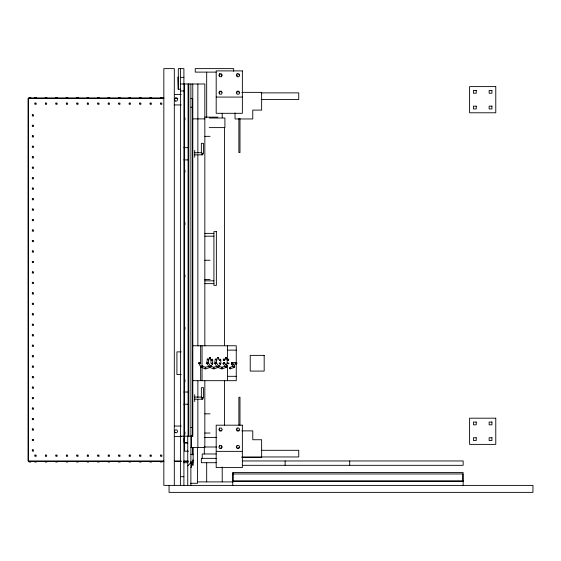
<?xml version="1.0" encoding="UTF-8"?>
<svg xmlns="http://www.w3.org/2000/svg" width="561" height="561" viewBox="0 0 561 561"><rect width="100%" height="100%" fill="white"/><g stroke="black" fill="none" stroke-linecap="round" stroke-linejoin="round"><path stroke-width="0.84" d="M215.333 363.556L214.835 363.114L215.115 359.685L216.35 359.243L216.848 359.685L216.202 363.556M207.226 363.486L206.714 363.037L207.395 359.187L208.769 359.636L208.447 363.037L207.935 362.588M226.314 365.947L225.774 367.371L226.069 366.663M230.291 367.399L229.751 368.822L230.045 368.114L230.291 368.822L234.274 367.399L234.028 366.684M224.561 360.45L224.821 359.734L224.316 359.026L223.559 359.026L223.299 359.734L223.804 360.45M226.525 359.054L226.532 357.63L225.522 357.623L225.263 358.339L225.774 357.63M215.228 359.685L215.487 358.97L216.244 358.97L216.742 359.685L216.483 360.4M218.46 359.054L218.481 357.638L217.465 357.623L217.205 358.339L217.717 357.638M221.574 368.815L222.093 367.406L221.56 368.815L217.598 367.315L217.857 366.606M207.149 359.636L207.416 358.914L208.173 358.914L208.664 359.636L208.397 360.351M210.396 359.061L210.424 357.645M209.442 367.259L209.996 365.849L213.937 367.406L213.376 368.808L209.428 367.259L209.73 366.55M213.376 368.808L213.629 368.107M201.252 367.196L201.841 365.8L205.754 367.406L205.165 368.801L201.252 367.196L201.56 366.494M205.179 368.801L205.473 368.107L205.698 368.829L209.737 367.56L209.526 366.838L209.737 367.56M226.027 364.923L227.401 362.862M218.86 366.55L220.732 363.823L220.319 363.374M210.691 366.613L212.598 363.9L212.177 363.451M218.215 359.047L218.727 358.339L218.229 357.623M209.66 357.645L209.141 358.346L209.414 357.623L210.172 357.623L210.663 358.346L210.151 359.04L209.386 359.04M199.975 363.416L200.319 362.967L199.8 362.511M206.714 363.037L208.334 362.616L210.466 366.13L209.33 366.971L206.827 363.458L207.956 362.616M216.49 360.127L216.848 359.685M214.835 363.114L216.448 362.687L218.629 366.179L217.128 367.034L214.954 363.542L216.09 362.687M224.554 360.176L224.926 359.734L224.435 359.299L223.566 359.299L223.194 359.734L223.685 360.176M201.932 366.494L200.782 366.915L198.699 363.381L199.828 362.546M199.849 362.967L200.214 362.546L198.938 362.511L198.594 362.967L199.113 363.416M200.782 366.915L202.304 366.081M208.958 366.971L210.466 366.13M223.082 363.619L223.327 362.75L224.561 362.757L226.791 366.228L225.648 367.09L223.082 363.619L224.218 362.757L224.688 363.184M225.305 367.09L226.791 366.228M187.739 465.847L190.88 462.706M212.261 359.503L212.675 359.924L212.219 360.344L210.929 359.924L211.006 363.451L212.598 363.9M212.675 359.924L212.752 363.451L212.296 363.865L211.581 363.451M220.354 359.447L220.754 359.867L220.284 360.295L219.007 359.867M219.603 362.953L219.134 363.374L219.54 363.801L220.732 363.823M220.41 363.801L220.88 363.374L220.754 359.867M228.523 363.731L229 363.297L228.615 362.869M236.027 362.392L235.508 363.226L236.027 364.054M218.236 366.606L217.128 367.034M232.948 366.263L229.758 367.399L230.262 368.822M225.866 366.74L226.097 367.455L222.065 368.822L221.602 367.399L224.779 366.298M216.616 366.333L213.397 367.392L213.867 368.829L217.92 367.511L217.696 366.789M208.454 366.375L205.221 367.385L205.698 368.829M216.097 72.117L195.242 72.117L195.242 68.624L233.642 68.624L233.642 71.247M180.411 77.355L183.903 77.355M180.411 83.982L204.842 83.982L204.842 345.906M180.586 89.22L178.139 89.22L178.139 77.004L178.489 89.22M180.411 90.966L183.903 90.966M241.903 92.362L261.636 92.362L261.636 110.096L252.766 110.096L252.766 118.96L235.038 118.96L235.038 112.957M261.216 92.881L298.74 92.881L298.74 99.528L261.216 99.528M174.303 94.458L181.28 94.458M216.188 97.074L242.366 97.074M29.095 97.425L30.841 97.425M34.684 97.425L36.43 97.425M45.153 97.425L46.9 97.425M55.623 97.425L57.369 97.425M66.1 97.425L67.839 97.425M76.569 97.425L78.316 97.425M87.039 97.425L88.785 97.425M97.509 97.425L99.255 97.425M107.985 97.425L109.725 97.425M118.455 97.425L120.201 97.425M128.925 97.425L130.671 97.425M139.394 97.425L141.141 97.425M149.871 97.425L151.61 97.425M160.341 97.425L162.087 97.425M163.833 97.916L28.576 97.916L28.576 461.514L163.833 461.514M175.172 97.916L176.918 97.916M163.833 98.47L28.05 98.47L28.05 460.96L163.833 460.96M174.303 98.47L177.795 98.47M190.88 98.47L192.626 98.47L192.626 436.178M174.303 104.928L181.28 104.928M190.88 107.2L192.626 107.2M204.842 117.144L217.934 117.144M209.204 118.02L224.912 118.02L224.912 127.613L209.204 127.613M192.626 118.89L204.842 118.89M204.842 136.344L210.08 136.344M183.903 147.683L187.97 147.683M194.723 152.746L201.546 152.746M201.658 153.798L203.447 153.798L203.447 143.321L201.35 143.321L201.35 152.922M201.876 154.703L202.921 154.703M194.723 154.843L202.402 154.843L202.402 153.055M183.903 159.906L187.97 159.906M204.842 233.376L213.916 233.376M204.842 236.174L213.916 236.174M204.842 260.255L210.08 260.255M204.842 279.455L210.08 279.455M204.842 280.851L213.916 280.851M204.842 283.642L213.916 283.642M192.626 345.772L236.258 345.772L236.258 362.35M227.535 350.134L236.258 350.134M181.28 351.88L176.918 351.88L176.918 374.566L181.28 374.566M225.515 359.047L226.279 359.047L226.784 358.339L226.279 357.623M219.632 359.166L220.396 359.166L220.641 359.867L220.129 360.576L219.365 360.576M227.71 359.11L228.467 359.11L228.72 359.818L228.215 360.527L227.45 360.527L227.198 359.818M211.553 359.222L212.317 359.222L212.563 359.924L212.051 360.625L211.287 360.625L211.041 359.924M232.696 362.658L231.307 363.226L231.448 363.794L233.383 367.259L234.147 367.259L234.771 366.684L233.467 364.04M219.589 362.925L220.424 363.823M198.699 363.381L199.085 363.381M206.827 363.458L207.198 363.458M214.954 363.542L215.312 363.542M231.448 363.794L232.205 363.794M233.867 366.116L234.631 366.116M218.397 367.238L216.946 366.347M226.574 367.182L225.515 366.74M217.598 367.315L218.159 365.898L222.114 367.406M221.581 367.399L222.093 368.822M227.535 376.312L236.258 376.312M192.626 380.681L236.258 380.681L236.258 364.096M183.903 392.02L187.97 392.02M194.723 397.083L201.546 397.083M201.658 398.128L203.447 398.128L203.447 387.658L201.35 387.658L201.35 397.258M201.876 399.039L202.921 399.039M194.723 399.18L202.402 399.18L202.402 397.391M183.903 404.236L187.97 404.236M204.842 413.836L210.08 413.836M174.303 426.051L181.28 426.051M190.88 427.447L192.626 427.447M241.791 430.869L252.766 430.869L252.766 439.74L261.636 439.74L261.636 457.467L241.903 457.467M204.842 433.036L210.08 433.036M180.411 436.178L192.767 436.178L192.767 83.982M174.303 436.528L181.28 436.528M204.33 437.398L216.476 437.398M184.597 438.267L184.078 438.267L184.078 442.461L187.739 442.461M187.739 443.155L184.597 443.155L184.597 451.184L187.739 451.184M216.476 446.998L204.33 446.998L204.323 453.975M190.88 447.517L204.842 447.517L204.842 380.947M261.216 450.301L298.74 450.301L298.74 456.956L242.015 456.956M216.188 451.36L242.366 451.36M216.188 453.975L202.226 453.975L202.226 458.344M190.88 454.326L193.152 454.326M216.139 458.344L201.35 458.344L201.35 462.706L216.139 462.706M192.626 460.083L193.152 460.083M174.303 460.96L181.28 460.96M183.903 460.96L188.265 460.96M192.626 460.96L193.152 460.96M242.366 460.96L463.141 460.96L463.141 465.321L242.366 465.321M174.303 461.514L181.28 461.514M183.903 461.514L188.265 461.514M29.095 462.005L30.841 462.005M34.684 462.005L36.43 462.005M45.153 462.005L46.9 462.005M55.623 462.005L57.369 462.005M66.1 462.005L67.839 462.005M76.569 462.005L78.316 462.005M87.039 462.005L88.785 462.005M97.509 462.005L99.255 462.005M107.985 462.005L109.725 462.005M118.455 462.005L120.201 462.005M128.925 462.005L130.671 462.005M139.394 462.005L141.141 462.005M149.871 462.005L151.61 462.005M160.341 462.005L162.087 462.005M190.361 462.005L192.1 462.005M190.88 462.355L193.152 462.355M183.728 462.706L188.089 462.706M190.88 463.049L191.406 463.049L191.406 467.243L190.88 467.243M233.117 473.961L462.79 473.961L462.79 480.938M180.411 476.668L183.903 476.668M232.766 480.938L463.141 480.938M232.766 481.289L463.141 481.289M197.816 481.899L232.983 481.899M190.53 483.294L197.514 483.294L197.514 447.398M188.265 451.36L187.388 450.49M227.808 363.297L228.537 363.738M232.303 362.392L232.675 362.715M216.062 362.672L216.567 363.114M212.339 363.03L212.752 363.451M228.453 363.297L228.867 363.738L227.261 363.297L227.093 359.818L228.355 360.246L228.832 359.818L228.439 359.384M213.678 368.107L213.895 368.829M463.141 485.391L463.141 472.565L232.766 472.565L232.766 485.391M349.699 460.96L349.699 465.321M285.128 460.96L285.128 465.321M239.982 118.539L239.982 152.571L238.874 152.571L238.874 118.539M239.982 425.182L239.982 397.258L238.874 397.258L238.874 425.182M233.117 472.565L233.117 480.938M227.535 345.772L227.535 359.734M227.535 364.973L227.535 380.681M224.568 127.613L224.568 345.485M224.568 380.477L224.568 425.105M222.212 113.28L222.212 117.656M222.212 467.004L222.212 481.892M206.679 72.131L206.679 117.656M206.679 462.629L206.679 481.892M202.051 345.772L202.051 365.842M202.051 367.588L202.051 380.681M200.656 345.772L200.656 364.096M200.656 365.842L200.656 380.681M197.865 83.982L197.865 153.188M197.865 154.941L197.865 345.906M197.865 380.947L197.865 397.588M197.865 399.341L197.865 447.517M194.723 150.306L194.723 157.283M194.723 394.642L194.723 401.62M193.152 447.825L193.152 465.321L192.626 465.321L192.626 461.829M192.626 447.825L192.626 454.852M191.406 435.259L191.406 447.517M190.88 83.982L190.88 485.391M188.791 83.982L188.791 436.178M188.089 83.982L188.089 436.178M187.739 436.178L187.739 485.391M184.948 117.845L184.948 119.935M184.948 170.2L184.948 172.297M184.948 222.556L184.948 224.652M184.948 274.918L184.948 277.008M184.948 327.273L184.948 329.37M184.948 379.629L184.948 381.725M184.948 431.984L184.948 434.081M184.597 83.982L184.597 442.461M183.903 485.391L183.903 68.624L178.314 68.624L178.314 89.22M180.411 68.624L180.411 485.391M174.303 485.391L174.303 68.624L163.833 68.624L163.833 485.391L532.95 485.391L532.95 492.376L169.064 492.376L169.064 485.391M237.478 76.163A1.045 1.045 0 0 1 237.261 76.001M236.994 75.532A1.045 1.045 0 0 1 236.994 74.985M238.741 74.522A1.045 1.045 0 0 1 239.014 74.985M236.994 92.986A1.045 1.045 0 0 1 236.994 92.439M237.731 91.702A1.045 1.045 0 0 1 238.278 91.702M238.741 91.969A1.045 1.045 0 0 1 238.909 92.186M221.56 75.532A1.045 1.045 0 0 1 221.293 76.001M219.646 75.784A1.045 1.045 0 0 1 219.54 75.532M219.54 74.985A1.045 1.045 0 0 1 219.646 74.732M220.024 74.354A1.045 1.045 0 0 1 220.277 74.248M221.293 74.522A1.045 1.045 0 0 1 221.56 74.985M219.646 93.238A1.045 1.045 0 0 1 219.505 92.712M220.277 91.702A1.045 1.045 0 0 1 220.824 91.702M221.293 91.969A1.045 1.045 0 0 1 221.455 92.186M238.909 430.07A1.045 1.045 0 0 1 238.741 430.287M238.278 430.553A1.045 1.045 0 0 1 237.731 430.553M236.994 429.817A1.045 1.045 0 0 1 236.994 429.27M238.909 447.517A1.045 1.045 0 0 1 238.741 447.734M238.278 448.008A1.045 1.045 0 0 1 237.731 448.008M236.994 447.264A1.045 1.045 0 0 1 236.994 446.724M221.455 430.07A1.045 1.045 0 0 1 221.293 430.287M220.824 430.553A1.045 1.045 0 0 1 220.277 430.553M219.646 430.07A1.045 1.045 0 0 1 219.646 429.018M221.455 447.517A1.045 1.045 0 0 1 221.293 447.734M220.824 448.008A1.045 1.045 0 0 1 220.277 448.008M219.54 446.724A1.045 1.045 0 0 1 219.646 446.472M221.293 446.254A1.045 1.045 0 0 1 221.56 446.724M231.462 362.715L231.84 364.054L236.49 364.054L237.008 363.226L236.49 362.392L231.462 362.715M34.936 103.091L34.936 104.325L36.17 104.325L36.17 103.091L34.936 103.091M32.321 114.781L32.321 116.015L33.555 116.015L33.555 114.781L32.321 114.781M32.321 125.257L32.321 126.491L33.555 126.491L33.555 125.257L32.321 125.257M45.406 103.091L45.406 104.325L46.64 104.325L46.64 103.091L45.406 103.091M32.321 135.727L32.321 136.961L33.555 136.961L33.555 135.727L32.321 135.727M32.321 146.197L32.321 147.431L33.555 147.431L33.555 146.197L32.321 146.197M32.321 156.666L32.321 157.9L33.555 157.9L33.555 156.666L32.321 156.666M55.883 103.091L55.883 104.325L57.117 104.325L57.117 103.091L55.883 103.091M32.321 167.143L32.321 168.377L33.555 168.377L33.555 167.143L32.321 167.143M32.321 177.613L32.321 178.847L33.555 178.847L33.555 177.613L32.321 177.613M66.352 103.091L66.352 104.325L67.586 104.325L67.586 103.091L66.352 103.091M32.321 188.082L32.321 189.316L33.555 189.316L33.555 188.082L32.321 188.082M32.321 198.552L32.321 199.786L33.555 199.786L33.555 198.552L32.321 198.552M32.321 209.029L32.321 210.263L33.555 210.263L33.555 209.029L32.321 209.029M76.822 103.091L76.822 104.325L78.056 104.325L78.056 103.091L76.822 103.091M32.321 219.498L32.321 220.732L33.555 220.732L33.555 219.498L32.321 219.498M32.321 229.968L32.321 231.202L33.555 231.202L33.555 229.968L32.321 229.968M87.292 103.091L87.292 104.325L88.526 104.325L88.526 103.091L87.292 103.091M32.321 240.438L32.321 241.672L33.555 241.672L33.555 240.438L32.321 240.438M32.321 250.914L32.321 252.148L33.555 252.148L33.555 250.914L32.321 250.914M97.768 103.091L97.768 104.325L99.002 104.325L99.002 103.091L97.768 103.091M32.321 261.384L32.321 262.618L33.555 262.618L33.555 261.384L32.321 261.384M32.321 271.854L32.321 273.088L33.555 273.088L33.555 271.854L32.321 271.854M32.321 282.323L32.321 283.557L33.555 283.557L33.555 282.323L32.321 282.323M108.238 103.091L108.238 104.325L109.472 104.325L109.472 103.091L108.238 103.091M32.321 292.8L32.321 294.034L33.555 294.034L33.555 292.8L32.321 292.8M32.321 303.27L32.321 304.504L33.555 304.504L33.555 303.27L32.321 303.27M118.708 103.091L118.708 104.325L119.942 104.325L119.942 103.091L118.708 103.091M32.321 313.739L32.321 314.973L33.555 314.973L33.555 313.739L32.321 313.739M32.321 324.209L32.321 325.443L33.555 325.443L33.555 324.209L32.321 324.209M32.321 334.686L32.321 335.92L33.555 335.92L33.555 334.686L32.321 334.686M129.184 103.091L129.184 104.325L130.411 104.325L130.411 103.091L129.184 103.091M32.321 345.155L32.321 346.389L33.555 346.389L33.555 345.155L32.321 345.155M32.321 355.625L32.321 356.859L33.555 356.859L33.555 355.625L32.321 355.625M139.654 103.091L139.654 104.325L140.888 104.325L140.888 103.091L139.654 103.091M32.321 366.102L32.321 367.329L33.555 367.329L33.555 366.102L32.321 366.102M32.321 376.571L32.321 377.805L33.555 377.805L33.555 376.571L32.321 376.571M32.321 387.041L32.321 388.275L33.555 388.275L33.555 387.041L32.321 387.041M150.124 103.091L150.124 104.325L151.358 104.325L151.358 103.091L150.124 103.091M32.321 397.511L32.321 398.745L33.555 398.745L33.555 397.511L32.321 397.511M32.321 407.987L32.321 409.221L33.555 409.221L33.555 407.987L32.321 407.987M160.593 103.091L160.593 104.325L161.827 104.325L161.827 103.091L160.593 103.091M32.321 418.457L32.321 419.691L33.555 419.691L33.555 418.457L32.321 418.457M32.321 428.927L32.321 430.161L33.555 430.161L33.555 428.927L32.321 428.927M32.321 439.396L32.321 440.63L33.555 440.63L33.555 439.396L32.321 439.396M32.321 449.873L32.321 451.107L33.555 451.107L33.555 449.873L32.321 449.873M34.936 455.104L34.936 456.338L36.17 456.338L36.17 455.104L34.936 455.104M45.406 455.104L45.406 456.338L46.64 456.338L46.64 455.104L45.406 455.104M55.883 455.104L55.883 456.338L57.117 456.338L57.117 455.104L55.883 455.104M66.352 455.104L66.352 456.338L67.586 456.338L67.586 455.104L66.352 455.104M76.822 455.104L76.822 456.338L78.056 456.338L78.056 455.104L76.822 455.104M87.292 455.104L87.292 456.338L88.526 456.338L88.526 455.104L87.292 455.104M97.768 455.104L97.768 456.338L99.002 456.338L99.002 455.104L97.768 455.104M108.238 455.104L108.238 456.338L109.472 456.338L109.472 455.104L108.238 455.104M118.708 455.104L118.708 456.338L119.942 456.338L119.942 455.104L118.708 455.104M129.184 455.104L129.184 456.338L130.411 456.338L130.411 455.104L129.184 455.104M139.654 455.104L139.654 456.338L140.888 456.338L140.888 455.104L139.654 455.104M150.124 455.104L150.124 456.338L151.358 456.338L151.358 455.104L150.124 455.104M160.593 455.104L160.593 456.338L161.827 456.338L161.827 455.104L160.593 455.104M219.688 73.764L218.825 75.258L219.688 76.752L221.413 76.752L222.275 75.258L221.413 73.764L219.688 73.764M219.688 91.212L218.825 92.712L219.688 94.206L221.413 94.206L222.275 92.712L221.413 91.212L219.688 91.212M237.142 73.764L236.272 75.258L237.142 76.752L238.867 76.752L239.729 75.258L238.867 73.764L237.142 73.764M237.142 91.212L236.272 92.712L237.142 94.206L238.867 94.206L239.729 92.712L238.867 91.212L237.142 91.212M219.688 428.05L218.825 429.544L219.688 431.037L221.413 431.037L222.275 429.544L221.413 428.05L219.688 428.05M219.688 445.497L218.825 446.998L219.688 448.491L221.413 448.491L222.275 446.998L221.413 445.497L219.688 445.497M237.142 428.05L236.272 429.544L237.142 431.037L238.867 431.037L239.729 429.544L238.867 428.05L237.142 428.05M237.142 445.497L236.272 446.998L237.142 448.491L238.867 448.491L239.729 446.998L238.867 445.497L237.142 445.497M242.366 70.896L216.188 70.896L216.188 113.308L242.366 113.308L242.366 70.896M495.777 86.604L469.599 86.604L469.599 112.782L495.777 112.782L495.777 86.604M476.233 90.44L473.435 90.44L473.435 93.238L476.233 93.238L476.233 90.44M491.934 90.44L489.143 90.44L489.143 93.238L491.934 93.238L491.934 90.44M476.233 106.148L473.435 106.148L473.435 108.939L476.233 108.939L476.233 106.148M491.934 106.148L489.143 106.148L489.143 108.939L491.934 108.939L491.934 106.148M216.364 231.63L213.916 231.63L213.916 285.388L216.364 285.388L216.364 231.63M264.182 355.372L250.22 355.372L250.22 371.08L264.182 371.08L264.182 355.372M495.777 418.197L469.599 418.197L469.599 444.382L495.777 444.382L495.777 418.197M476.233 422.04L473.435 422.04L473.435 424.831L476.233 424.831L476.233 422.04M491.934 422.04L489.143 422.04L489.143 424.831L491.934 424.831L491.934 422.04M242.366 425.182L216.188 425.182L216.188 467.594L242.366 467.594L242.366 425.182M476.233 437.748L473.435 437.748L473.435 440.539L476.233 440.539L476.233 437.748M491.934 437.748L489.143 437.748L489.143 440.539L491.934 440.539L491.934 437.748M175.305 100.98A1.487 1.487 0 0 0 177.528 99.69A1.487 1.487 0 0 0 175.305 98.406A1.487 1.487 0 0 0 175.305 100.98M175.305 432.573A1.487 1.487 0 0 0 177.528 431.29A1.487 1.487 0 0 0 175.305 430.007A1.487 1.487 0 0 0 175.305 432.573"/></g></svg>
